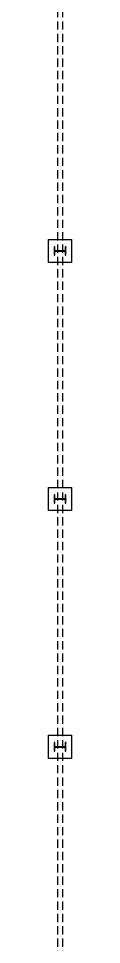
# Model space of a CAD drawing. Header units: inches. Extents: x 13 to 185, y 7 to 119.
# Drawn here: x 78.27 to 78.97, y 35.72 to 63.74 of the extents above; entities that cross this region are included whole.
import ezdxf

# ---------------------------------------------------------------- set-up
doc = ezdxf.new("R2010")
doc.units = ezdxf.units.IN
doc.header["$MEASUREMENT"] = 0
doc.linetypes.add('HIDDEN', pattern=[0.375, 0.25, -0.125])
doc.layers.get('DEFPOINTS').update_dxf_attribs({"color": 8})
for name, color, linetype in [('AR_PAREDES', 2, 'Continuous'), ('pedestal', 3, 'Continuous'), ('STL-HTCH', 1, 'Continuous'), ('STL-OBJT', 3, 'Continuous')]:
    doc.layers.add(name, color=color, linetype=linetype)

msp = doc.modelspace()

# ---------------------------------------------------------------- hatches: boundary and pattern name
at = {"layer": 'STL-HTCH'}
h = msp.add_hatch(dxfattribs=at)
h.set_pattern_fill('STEEL', scale=0.1016, angle=-89.999997, style=0)
h.set_pattern_definition([(135.00000308, (7725.829092, -11540.492954), (-0.008980255639, -0.008980256603), []), (135.00000308, (7725.822742, -11540.492954), (-0.008980255639, -0.008980256603), [])])
edge = h.paths.add_edge_path()
edge.add_line((78.79545, 56.57134), (78.79545, 56.82711))
edge.add_line((78.79545, 56.82711), (78.77551, 56.82711))
edge.add_line((78.77551, 56.82711), (78.77551, 56.72469))
edge.add_arc((78.75577, 56.72469), 0.01975, 269.999997, 359.999997, ccw=False)
edge.add_line((78.75577, 56.70494), (78.47522, 56.70494))
edge.add_arc((78.47522, 56.72469), 0.01975, 179.999997, 269.999997, ccw=False)
edge.add_line((78.45547, 56.72469), (78.45547, 56.82711))
edge.add_line((78.45547, 56.82711), (78.43554, 56.82711))
edge.add_line((78.43554, 56.82711), (78.43554, 56.57134))
edge.add_line((78.43554, 56.57134), (78.45547, 56.57134))
edge.add_line((78.45547, 56.57134), (78.45547, 56.67376))
edge.add_arc((78.47522, 56.67376), 0.01975, 89.999997, 179.999997, ccw=False)
edge.add_line((78.47522, 56.69351), (78.75577, 56.69351))
edge.add_arc((78.75577, 56.67376), 0.01975, 359.999997, 449.999997, ccw=False)
edge.add_line((78.77551, 56.67376), (78.77551, 56.57134))
edge.add_line((78.77551, 56.57134), (78.79545, 56.57134))
h = msp.add_hatch(dxfattribs=at)
h.set_pattern_fill('STEEL', scale=0.1016, angle=-89.999997, style=0)
h.set_pattern_definition([(135.00000308, (7725.829092, -11547.992954), (-0.008980255639, -0.008980256603), []), (135.00000308, (7725.822742, -11547.992954), (-0.008980255639, -0.008980256603), [])])
edge = h.paths.add_edge_path()
edge.add_line((78.79545, 49.07134), (78.79545, 49.32711))
edge.add_line((78.79545, 49.32711), (78.77551, 49.32711))
edge.add_line((78.77551, 49.32711), (78.77551, 49.22469))
edge.add_arc((78.75577, 49.22469), 0.01975, 269.999997, 359.999997, ccw=False)
edge.add_line((78.75577, 49.20494), (78.47522, 49.20494))
edge.add_arc((78.47522, 49.22469), 0.01975, 179.999997, 269.999997, ccw=False)
edge.add_line((78.45547, 49.22469), (78.45547, 49.32711))
edge.add_line((78.45547, 49.32711), (78.43554, 49.32711))
edge.add_line((78.43554, 49.32711), (78.43554, 49.07134))
edge.add_line((78.43554, 49.07134), (78.45547, 49.07134))
edge.add_line((78.45547, 49.07134), (78.45547, 49.17376))
edge.add_arc((78.47522, 49.17376), 0.01975, 89.999997, 179.999997, ccw=False)
edge.add_line((78.47522, 49.19351), (78.75577, 49.19351))
edge.add_arc((78.75577, 49.17376), 0.01975, 359.999997, 449.999997, ccw=False)
edge.add_line((78.77551, 49.17376), (78.77551, 49.07134))
edge.add_line((78.77551, 49.07134), (78.79545, 49.07134))
h = msp.add_hatch(dxfattribs=at)
h.set_pattern_fill('STEEL', scale=0.1016, angle=-89.999997, style=0)
h.set_pattern_definition([(135.00000308, (7725.829092, -11555.492954), (-0.008980255639, -0.008980256603), []), (135.00000308, (7725.822742, -11555.492954), (-0.008980255639, -0.008980256603), [])])
edge = h.paths.add_edge_path()
edge.add_line((78.79545, 41.57134), (78.79545, 41.82711))
edge.add_line((78.79545, 41.82711), (78.77551, 41.82711))
edge.add_line((78.77551, 41.82711), (78.77551, 41.72469))
edge.add_arc((78.75577, 41.72469), 0.01975, 269.999997, 359.999997, ccw=False)
edge.add_line((78.75577, 41.70494), (78.47522, 41.70494))
edge.add_arc((78.47522, 41.72469), 0.01975, 179.999997, 269.999997, ccw=False)
edge.add_line((78.45547, 41.72469), (78.45547, 41.82711))
edge.add_line((78.45547, 41.82711), (78.43554, 41.82711))
edge.add_line((78.43554, 41.82711), (78.43554, 41.57134))
edge.add_line((78.43554, 41.57134), (78.45547, 41.57134))
edge.add_line((78.45547, 41.57134), (78.45547, 41.67376))
edge.add_arc((78.47522, 41.67376), 0.01975, 89.999997, 179.999997, ccw=False)
edge.add_line((78.47522, 41.69351), (78.75577, 41.69351))
edge.add_arc((78.75577, 41.67376), 0.01975, 359.999997, 449.999997, ccw=False)
edge.add_line((78.77551, 41.67376), (78.77551, 41.57134))
edge.add_line((78.77551, 41.57134), (78.79545, 41.57134))

# ---------------------------------------------------------------- linework, layer by layer
at = {"layer": 'AR_PAREDES', "color": 7, "linetype": 'HIDDEN'}
for p, q in [((78.54049, 94.39926), (78.54049, 34.20499)), ((78.69049, 94.39926), (78.69049, 34.20499))]:
    msp.add_line(p, q, dxfattribs=at)
at = {"layer": 'DEFPOINTS', "color": 7}
for p, q in [((78.61549, 56.69351), (78.61549, 56.70494)), ((78.61549, 49.19351), (78.61549, 49.20494))]:
    msp.add_line(p, q, dxfattribs=at)
at = {"layer": 'pedestal', "color": 7, "ltscale": 0.5}
for points in [[(78.96549, 57.04921), (78.96549, 56.34921), (78.26549, 56.34921), (78.26549, 57.04921)], [(78.96549, 49.54921), (78.96549, 48.84921), (78.26549, 48.84921), (78.26549, 49.54921)], [(78.96549, 42.04921), (78.96549, 41.34921), (78.26549, 41.34921), (78.26549, 42.04921)]]:
    msp.add_lwpolyline(points, close=True, dxfattribs=at)
at = {"layer": 'STL-OBJT', "color": 7}
for points in [[(78.79545, 56.57134), (78.79545, 56.82711), (78.77551, 56.82711), (78.77551, 56.72469, -0.41421356), (78.75577, 56.70494), (78.47522, 56.70494, -0.41421356), (78.45547, 56.72469), (78.45547, 56.82711), (78.43554, 56.82711), (78.43554, 56.57134), (78.45547, 56.57134), (78.45547, 56.67376, -0.41421356), (78.47522, 56.69351), (78.75577, 56.69351, -0.41421356), (78.77551, 56.67376), (78.77551, 56.57134)], [(78.79545, 49.07134), (78.79545, 49.32711), (78.77551, 49.32711), (78.77551, 49.22469, -0.41421356), (78.75577, 49.20494), (78.47522, 49.20494, -0.41421356), (78.45547, 49.22469), (78.45547, 49.32711), (78.43554, 49.32711), (78.43554, 49.07134), (78.45547, 49.07134), (78.45547, 49.17376, -0.41421356), (78.47522, 49.19351), (78.75577, 49.19351, -0.41421356), (78.77551, 49.17376), (78.77551, 49.07134)], [(78.79545, 41.57134), (78.79545, 41.82711), (78.77551, 41.82711), (78.77551, 41.72469, -0.41421356), (78.75577, 41.70494), (78.47522, 41.70494, -0.41421356), (78.45547, 41.72469), (78.45547, 41.82711), (78.43554, 41.82711), (78.43554, 41.57134), (78.45547, 41.57134), (78.45547, 41.67376, -0.41421356), (78.47522, 41.69351), (78.75577, 41.69351, -0.41421356), (78.77551, 41.67376), (78.77551, 41.57134)]]:
    msp.add_lwpolyline(points, format="xyb", close=True, dxfattribs=at)

doc.saveas('drawing.dxf')
